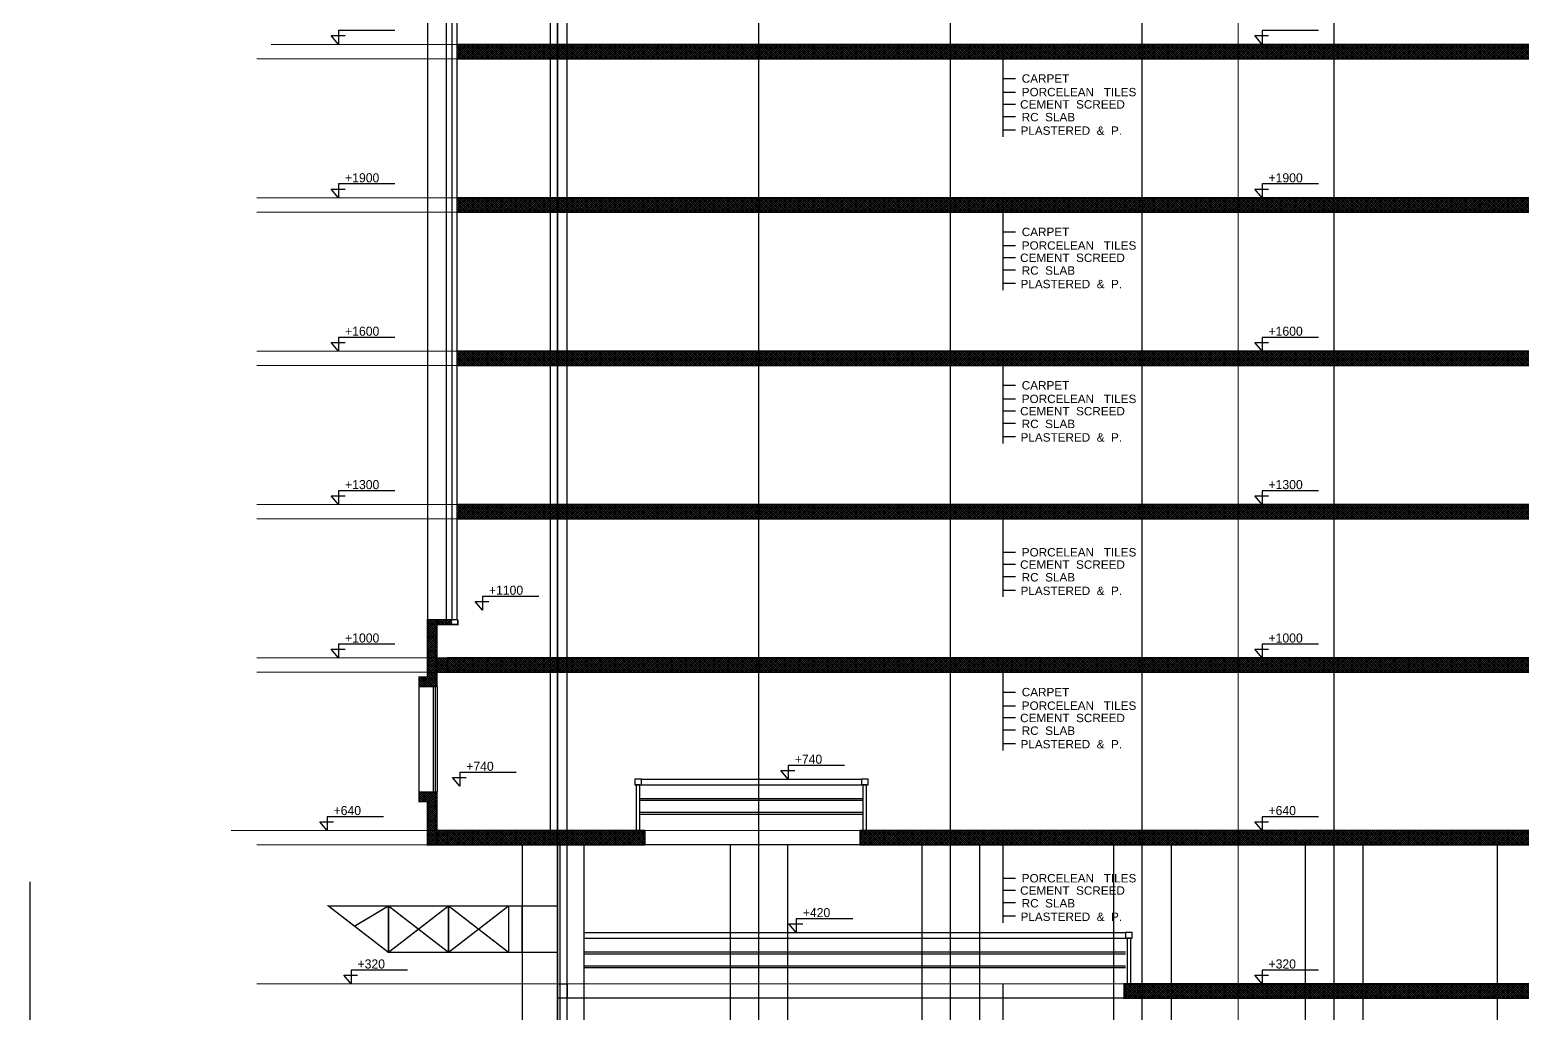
# Model space of a CAD drawing. Extents: x 250879 to 348495, y -51522 to -9360.
# Drawn here: x 279977 to 283091, y -29398 to -27347 of the extents above; entities that cross this region are included whole.
import ezdxf

# ---------------------------------------------------------------- set-up
doc = ezdxf.new("R2010")
doc.units = 0
for name, color, linetype in [('AXIS', 1, 'CONTINUOUS'), ('CURTAIN', 150, 'CONTINUOUS'), ('DIM', 3, 'CONTINUOUS'), ('DOOR', 4, 'CONTINUOUS'), ('HATCH', 8, 'CONTINUOUS'), ('TEXT', 3, 'CONTINUOUS'), ('WALL', 7, 'CONTINUOUS')]:
    doc.layers.add(name, color=color, linetype=linetype)
doc.layers.add('VIS', color=8, linetype='CONTINUOUS', lineweight=18)
doc.styles.get("Standard").update_dxf_attribs({"font": 'sanss___.ttf', "height": 15})

# ---------------------------------------------------------------- blocks, each defined once
blk = doc.blocks.new('LIME')
at = {"layer": 'DOOR'}
for p, q in [((244475.4, -28849), (244460, -28830.9)), ((244460, -28830.9), (244489, -28830.9)), ((244593, -28820.3), (244475.4, -28820.3)), ((244475.4, -28820.3), (244475.4, -28849))]:
    blk.add_line(p, q, dxfattribs=at)

msp = doc.modelspace()

# ---------------------------------------------------------------- hatches: boundary and pattern name
at = {"layer": 'AXIS'}
h = msp.add_hatch(dxfattribs=at)
h.set_pattern_fill('ANSI37', color=256, style=0)
h.set_pattern_definition([(45, (10887.426, -960), (-2.24506403, 2.24506403), []), (135, (10887.426, -960), (-2.24506403, -2.24506403), [])])
h.paths.add_polyline_path([(280867.67941, -27377.00774), (280867.67941, -27407.00774), (283913.00858, -27407.00774), (283913.00858, -27377.00774)])
h = msp.add_hatch(dxfattribs=at)
h.set_pattern_fill('ANSI37', color=256, style=0)
h.set_pattern_definition([(45, (10887.426, -1280), (-2.24506403, 2.24506403), []), (135, (10887.426, -1280), (-2.24506403, -2.24506403), [])])
h.paths.add_polyline_path([(280867.67941, -27697.00774), (280867.67941, -27727.00774), (283913.00858, -27727.00774), (283913.00858, -27697.00774)])
h = msp.add_hatch(dxfattribs=at)
h.set_pattern_fill('ANSI37', color=256, style=0)
h.set_pattern_definition([(45, (10887.426, -1600), (-2.24506403, 2.24506403), []), (135, (10887.426, -1600), (-2.24506403, -2.24506403), [])])
h.paths.add_polyline_path([(280867.67941, -28017.00774), (280867.67941, -28047.00774), (283913.00858, -28047.00774), (283913.00858, -28017.00774)])
h = msp.add_hatch(dxfattribs=at)
h.set_pattern_fill('ANSI37', color=256, style=0)
h.set_pattern_definition([(45, (10887.426, -1920), (-2.24506403, 2.24506403), []), (135, (10887.426, -1920), (-2.24506403, -2.24506403), [])])
h.paths.add_polyline_path([(280867.67941, -28337.00774), (280867.67941, -28367.00774), (283913.00858, -28367.00774), (283913.00858, -28337.00774)])
h = msp.add_hatch(dxfattribs=at)
h.set_pattern_fill('ANSI37', color=256, style=0)
h.paths.add_polyline_path([(280857.45164, -28577.00774), (280826.33788, -28577.00774), (280826.33788, -28587.22047), (280857.45164, -28587.22047)])
h.paths.add_polyline_path([(280826.33788, -28577.00774), (280806.33788, -28577.00774), (280806.33788, -28657.00774), (280826.33788, -28657.00774)])
h.paths.add_polyline_path([(280826.33788, -28657.00774), (280806.33788, -28657.00774), (280806.33788, -28687.00774), (280826.32074, -28687.00774)])
h.paths.add_polyline_path([(280826.33788, -28687.00774), (280826.32074, -28687.00774), (280806.33788, -28687.00774), (280806.33788, -28697.00774), (280788.51371, -28697.00774), (280788.51371, -28717.00774), (280826.33788, -28717.00774), (280826.33788, -28697.00774)])
h.paths.add_polyline_path([(280847.39648, -28657.00774), (280826.33788, -28657.00774), (280826.33788, -28687.00774), (280847.39648, -28687.00774)])
h = msp.add_hatch(dxfattribs=at)
h.set_pattern_fill('ANSI37', color=256, style=0)
h.set_pattern_definition([(45, (10887.426, -2240), (-2.24506403, 2.24506403), []), (135, (10887.426, -2240), (-2.24506403, -2.24506403), [])])
h.paths.add_polyline_path([(283913.00858, -28657.00774), (280847.67941, -28657.00774), (280847.67941, -28687.00774), (283913.00858, -28687.00774)])
h = msp.add_hatch(dxfattribs=at)
h.set_pattern_fill('ANSI37', color=256, style=0)
h.paths.add_polyline_path([(280847.67941, -29017.00774), (280826.33788, -29017.00774), (280826.33788, -29047.00774), (280847.67941, -29047.00774)])
h.paths.add_polyline_path([(280826.33788, -29017.00774), (280806.33788, -29017.00774), (280806.33788, -29047.00774), (280826.33788, -29047.00774)])
h.paths.add_polyline_path([(280826.33788, -28957.00774), (280826.33788, -28937.00774), (280788.51371, -28937.00774), (280788.51371, -28957.00774), (280806.33788, -28957.00774), (280806.33788, -29017.00774), (280826.33788, -29017.00774)])
h = msp.add_hatch(dxfattribs=at)
h.set_pattern_fill('ANSI37', color=256, style=0)
h.set_pattern_definition([(45, (10887.426, -2600), (-2.24506403, 2.24506403), []), (135, (10887.426, -2600), (-2.24506403, -2.24506403), [])])
h.paths.add_polyline_path([(281708.73565, -29017.00774), (281708.73565, -29047.00774), (283913.00858, -29047.00774), (283913.00858, -29017.00774)])
h.paths.add_polyline_path([(281260.08894, -29047.00774), (281260.08894, -29017.00774), (280847.67941, -29017.00774), (280847.67941, -29047.00774)])
h = msp.add_hatch(dxfattribs=at)
h.set_pattern_fill('ANSI37', color=256, style=0)
h.set_pattern_definition([(45, (10887.426, -2920), (-2.24506403, 2.24506403), []), (135, (10887.426, -2920), (-2.24506403, -2.24506403), [])])
h.paths.add_polyline_path([(282259.9502, -29337.00774), (282259.9502, -29367.00774), (283913.00858, -29367.00774), (283913.00858, -29337.00774)])

# ---------------------------------------------------------------- linework, layer by layer
for p, q in [((281097.67941, -30425.43117), (281097.67941, -25587.93013)), ((281497.844, -30425.43117), (281497.844, -25587.93013)), ((281898.00858, -30425.43117), (281898.00858, -25587.93013)), ((282298.00858, -30425.43117), (282298.00858, -25587.93013)), ((282698.00858, -30425.43117), (282698.00858, -25587.93013))]:
    msp.add_line(p, q, dxfattribs=at)
at = {"layer": 'CURTAIN', "linetype": 'Continuous'}
for p, q in [((280806.33788, -26447.00774), (280806.33788, -28577.00774)), ((280788.51371, -28717.00774), (280788.51371, -28937.00774)), ((280818.33788, -28717.00774), (280818.33788, -28937.00774)), ((280826.33788, -28717.00774), (280826.33788, -28937.00774)), ((281252.86792, -28909.89803), (281711.68815, -28909.89803)), ((281252.86792, -28921.51705), (281711.68815, -28921.51705)), ((281249.65654, -28950.31261), (281714.89953, -28950.31261)), ((281249.65654, -28954.08363), (281714.89953, -28954.08363)), ((281249.65654, -28979.10818), (281714.89953, -28979.10818)), ((281249.65654, -28982.8792), (281714.89953, -28982.8792)), ((281437.844, -29047.00774), (281437.844, -29657.00774)), ((281557.844, -29047.00774), (281557.844, -29657.00774)), ((281838.00858, -29047.00774), (281838.00858, -29657.00774)), ((281958.00858, -29047.00774), (281958.00858, -29657.00774)), ((282238.17317, -29047.00774), (282238.17317, -29657.00774)), ((282238.17317, -29047.00774), (282238.17317, -29657.00774)), ((282358.00858, -29047.00774), (282358.00858, -29657.00774)), ((282638.00858, -29047.00774), (282638.00858, -29657.00774)), ((282758.00858, -29047.00774), (282758.00858, -29657.00774)), ((283038.17317, -29047.00774), (283038.17317, -29657.00774)), ((281133.39479, -29229.89803), (282262.9027, -29229.89803)), ((281133.39479, -29241.51705), (282262.9027, -29241.51705)), ((281133.39479, -29270.31261), (282262.9027, -29270.31261)), ((281133.39479, -29274.08363), (282262.9027, -29274.08363)), ((281133.39479, -29299.10818), (282262.9027, -29299.10818)), ((281133.39479, -29302.8792), (282262.9027, -29302.8792)), ((282259.9502, -29367.00774), (281077.67941, -29367.00774))]:
    msp.add_line(p, q, dxfattribs=at)
msp.add_lwpolyline([(280846.33788, -28587.22047), (280846.33788, -26447.00774), (280867.67941, -26447.00774), (280867.67941, -28577.00774)], dxfattribs=at)
for points in [[(281241.98331, -29017.00774), (281249.65654, -29017.00774), (281249.65654, -28921.51705), (281241.98331, -28921.51705)], [(281714.89953, -29017.00774), (281722.57276, -29017.00774), (281722.57276, -28921.51705), (281714.89953, -28921.51705)], [(281133.39479, -29047.00774), (281003.83586, -29047.00774), (281003.83586, -29657.00774), (281133.39479, -29657.00774)], [(282266.11408, -29337.00774), (282273.78731, -29337.00774), (282273.78731, -29241.51705), (282266.11408, -29241.51705)]]:
    msp.add_lwpolyline(points, close=True, dxfattribs=at)
at = {"layer": 'DIM', "ltscale": 3}
for p, q in [((282007.56088, -27569.89149), (282007.56088, -27377.00774)), ((282033.15038, -27449.00848), (282007.56088, -27449.00848)), ((282033.15038, -27449.00848), (282007.56088, -27449.00848)), ((282033.15038, -27477.32265), (282007.56088, -27477.32265)), ((282033.15038, -27502.23377), (282007.56088, -27502.23377)), ((282033.15038, -27528.03481), (282007.56088, -27528.03481)), ((282033.15038, -27556.05984), (282007.56088, -27556.05984)), ((282007.56088, -27889.89149), (282007.56088, -27697.00774)), ((282033.15038, -27769.00848), (282007.56088, -27769.00848)), ((282033.15038, -27769.00848), (282007.56088, -27769.00848)), ((282033.15038, -27769.00848), (282007.56088, -27769.00848)), ((282033.15038, -27797.32265), (282007.56088, -27797.32265)), ((282033.15038, -27822.23377), (282007.56088, -27822.23377)), ((282033.15038, -27848.03481), (282007.56088, -27848.03481)), ((282033.15038, -27876.05984), (282007.56088, -27876.05984)), ((282007.56088, -28209.89149), (282007.56088, -28017.00774)), ((282033.15038, -28089.00848), (282007.56088, -28089.00848)), ((282033.15038, -28089.00848), (282007.56088, -28089.00848)), ((282033.15038, -28089.00848), (282007.56088, -28089.00848)), ((282033.15038, -28117.32265), (282007.56088, -28117.32265)), ((282033.15038, -28142.23377), (282007.56088, -28142.23377)), ((282033.15038, -28168.03481), (282007.56088, -28168.03481)), ((282033.15038, -28196.05984), (282007.56088, -28196.05984)), ((282007.56088, -28529.89149), (282007.56088, -28337.00774)), ((282033.15038, -28437.32265), (282007.56088, -28437.32265)), ((282033.15038, -28462.23377), (282007.56088, -28462.23377)), ((282033.15038, -28488.03481), (282007.56088, -28488.03481)), ((282033.15038, -28516.05984), (282007.56088, -28516.05984)), ((282007.56088, -28849.89149), (282007.56088, -28657.00774)), ((282033.15038, -28729.00848), (282007.56088, -28729.00848)), ((282033.15038, -28729.00848), (282007.56088, -28729.00848)), ((282033.15038, -28757.32265), (282007.56088, -28757.32265)), ((282033.15038, -28782.23377), (282007.56088, -28782.23377)), ((282033.15038, -28808.03481), (282007.56088, -28808.03481)), ((282033.15038, -28836.05984), (282007.56088, -28836.05984)), ((282007.56088, -29209.89149), (282007.56088, -29017.00774)), ((282033.15038, -29117.32265), (282007.56088, -29117.32265)), ((282033.15038, -29142.23377), (282007.56088, -29142.23377)), ((282033.15038, -29168.03481), (282007.56088, -29168.03481)), ((282033.15038, -29196.05984), (282007.56088, -29196.05984)), ((282007.56088, -29529.89149), (282007.56088, -29337.00774))]:
    msp.add_line(p, q, dxfattribs=at)
at = {"layer": 'HATCH', "linetype": 'Continuous'}
msp.add_line((279976.56503, -29123.99856), (279976.56503, -30718.49842), dxfattribs=at)
at = {"layer": 'VIS', "ltscale": 0.0001}
for p, q in [((282497.92629, -30297.00774), (282497.92629, -25177.65006)), ((284726.09787, -27377.00774), (280480.44451, -27377.00774)), ((280450.27447, -27407.00774), (284677.86859, -27407.00774)), ((280450.27447, -27697.00774), (284658.39662, -27697.00774)), ((280450.27447, -27697.00774), (284658.39662, -27697.00774)), ((280450.27447, -27727.00774), (284677.86859, -27727.00774)), ((280450.27447, -28017.00774), (284658.39662, -28017.00774)), ((280450.27447, -28047.00774), (284677.86859, -28047.00774)), ((280450.27447, -28337.00774), (284658.39662, -28337.00774)), ((280450.27447, -28367.00774), (284677.86859, -28367.00774)), ((280450.27447, -28657.00774), (284658.39662, -28657.00774)), ((280450.27447, -28687.00774), (284677.86859, -28687.00774)), ((280396.40571, -29017.00774), (284658.39662, -29017.00774)), ((280450.27447, -29047.00774), (284677.86859, -29047.00774)), ((280450.27447, -29337.00774), (284658.39662, -29337.00774)), ((282259.9502, -29367.00774), (284677.86859, -29367.00774))]:
    msp.add_line(p, q, dxfattribs=at)
at = {"layer": 'WALL', "linetype": 'Continuous'}
for p, q in [((280857.00864, -26447.00774), (280857.00864, -28577.00774)), ((280822.33788, -28717.00774), (280822.33788, -28937.00774))]:
    msp.add_line(p, q, dxfattribs=at)
for points in [[(281260.08894, -29047.00774), (281062.67941, -29047.00774), (281062.67941, -26737.00774)], [(283913.00858, -26737.00774), (283913.00858, -29047.00774), (281077.67941, -29047.00774), (281077.67941, -26737.00774)], [(283898.00858, -26737.00774), (283898.00858, -29047.00774), (281708.73565, -29047.00774)], [(283913.00858, -27057.00774), (283913.00858, -29367.00774), (282259.9502, -29367.00774)], [(283898.00858, -27057.00774), (283898.00858, -29367.00774), (282259.9502, -29367.00774)], [(283913.00858, -27377.00774), (283913.00858, -29687.00774), (281077.67941, -29687.00774), (281077.67941, -27377.00774)], [(281260.08894, -29017.00774), (280847.67941, -29017.00774), (280847.67941, -29047.00774), (281260.08894, -29047.00774)], [(281708.73565, -29047.00774), (283913.00858, -29047.00774), (283913.00858, -29017.00774), (281708.73565, -29017.00774)]]:
    msp.add_lwpolyline(points, dxfattribs=at)
at = {"layer": 'WALL', "linetype": 'Continuous', "const_width": 3}
for points in [[(281077.67941, -29017.00774), (281077.67941, -26737.00774)], [(283913.00858, -26737.00774), (283913.00858, -29047.00774), (281708.73565, -29047.00774)], [(283898.00858, -26737.00774), (283898.00858, -29047.00774), (281708.73565, -29047.00774)], [(282482.92629, -29047.00774), (283898.00858, -29047.00774), (283898.00858, -26737.00774)], [(282497.92629, -29047.00774), (283913.00858, -29047.00774), (283913.00858, -26737.00774)], [(283913.00858, -27057.00774), (283913.00858, -29367.00774), (282259.9502, -29367.00774)], [(283898.00858, -27057.00774), (283898.00858, -29367.00774), (282259.9502, -29367.00774)], [(283913.00858, -27377.00774), (280867.67941, -27377.00774), (280867.67941, -27407.00774), (283913.00858, -27407.00774), (283913.00858, -27377.00774)], [(283913.00858, -27377.00774), (283913.00858, -29687.00774), (281077.67941, -29687.00774), (281077.67941, -29047.00774)], [(281077.67941, -29017.00774), (281077.67941, -27377.00774)], [(283913.00858, -27697.00774), (280867.67941, -27697.00774), (280867.67941, -27727.00774), (283913.00858, -27727.00774), (283913.00858, -27697.00774)], [(283913.00858, -28017.00774), (280867.67941, -28017.00774), (280867.67941, -28047.00774), (283913.00858, -28047.00774), (283913.00858, -28017.00774)], [(283913.00858, -28337.00774), (280867.67941, -28337.00774), (280867.67941, -28367.00774), (283913.00858, -28367.00774), (283913.00858, -28337.00774)], [(280826.33788, -28577.00774), (280806.33788, -28577.00774), (280806.33788, -28697.00774), (280788.51371, -28697.00774), (280788.51371, -28717.00774), (280826.33788, -28717.00774), (280826.33788, -28697.00774), (280826.33788, -28687.00774), (280826.33788, -28687.00774), (280826.33788, -28577.00774)], [(280826.33788, -28577.00774), (280806.33788, -28577.00774), (280806.33788, -28697.00774)], [(280806.33788, -28577.00774), (280869.61408, -28577.00774)], [(280826.33788, -28717.00774), (280826.33788, -28577.00774)], [(280869.61408, -28577.00774), (280869.61408, -28587.22047), (280826.33788, -28587.22047)], [(283913.00858, -28657.00774), (280826.33788, -28657.00774), (280826.32074, -28687.00774), (283913.00858, -28687.00774), (283913.00858, -28657.00774)], [(280847.67941, -29047.00774), (280806.33788, -29047.00774), (280806.33788, -28957.00774), (280788.51371, -28957.00774), (280788.51371, -28937.00774), (280826.33788, -28937.00774), (280826.33788, -28957.00774), (280826.33788, -29017.00774), (280847.67941, -29017.00774), (280847.67941, -29047.00774)], [(280806.33788, -28957.00774), (280806.33788, -29047.00774), (280826.33788, -29047.00774), (280826.33788, -28937.00774)], [(280826.33788, -29017.00774), (280826.33788, -28937.00774)], [(281260.08894, -29017.00774), (280847.67941, -29017.00774), (280847.67941, -29047.00774), (281260.08894, -29047.00774)], [(281260.08894, -29047.00774), (281260.08894, -29017.00774)], [(283913.00858, -29017.00774), (281708.73565, -29017.00774)], [(281708.73565, -29047.00774), (281708.73565, -29017.00774)], [(281708.73565, -29047.00774), (283913.00858, -29047.00774), (283913.00858, -29017.00774)], [(280941.45147, -29047.00774), (280847.67941, -29047.00774)], [(281260.08894, -29047.00774), (281077.67941, -29047.00774)], [(281082.67941, -29047.00774), (281082.67941, -29687.00774)], [(283913.00858, -29337.00774), (282259.9502, -29337.00774), (282259.9502, -29367.00774), (283913.00858, -29367.00774), (283913.00858, -29337.00774)]]:
    msp.add_lwpolyline(points, dxfattribs=at)
at = {"layer": 'WALL', "linetype": 'Continuous'}
for points in [[(283913.00858, -27377.00774), (280867.67941, -27377.00774), (280867.67941, -27407.00774), (283913.00858, -27407.00774)], [(283913.00858, -27697.00774), (280867.67941, -27697.00774), (280867.67941, -27727.00774), (283913.00858, -27727.00774)], [(283913.00858, -28017.00774), (280867.67941, -28017.00774), (280867.67941, -28047.00774), (283913.00858, -28047.00774)], [(283913.00858, -28337.00774), (280867.67941, -28337.00774), (280867.67941, -28367.00774), (283913.00858, -28367.00774)], [(283924.31211, -28657.00774), (280847.39648, -28657.00774), (280847.39648, -28687.00774), (283924.31211, -28687.00774)], [(281238.77193, -28921.51705), (281252.86792, -28921.51705), (281252.86792, -28909.89803), (281238.77193, -28909.89803)], [(281711.68815, -28921.51705), (281725.78414, -28921.51705), (281725.78414, -28909.89803), (281711.68815, -28909.89803)], [(282262.9027, -29241.51705), (282276.99869, -29241.51705), (282276.99869, -29229.89803), (282262.9027, -29229.89803)], [(281077.67941, -29337.00774), (281097.67941, -29337.00774), (281097.67941, -29367.00774), (281077.67941, -29367.00774)], [(283913.00858, -29337.00774), (282259.9502, -29337.00774), (282259.9502, -29367.00774), (283913.00858, -29367.00774)]]:
    msp.add_lwpolyline(points, close=True, dxfattribs=at)
at = {"layer": 'WALL', "color": 30, "linetype": 'Continuous', "const_width": 3}
for points in [[(280724.88173, -29174.46094), (280599.52501, -29174.46094), (280724.88173, -29271.27457)], [(280654.17621, -29216.66834), (280724.88173, -29174.46094)], [(281077.67941, -29174.46094), (280724.88173, -29174.46094), (280724.88173, -29241.27457), (280724.88173, -29271.27457), (281077.67941, -29271.27457)], [(280724.88173, -29174.46094), (280850.23845, -29174.46094), (280724.88173, -29271.27457)], [(280724.88173, -29271.27457), (280850.23845, -29271.27457), (280724.88173, -29174.46094)], [(280975.59517, -29174.46094), (280850.23845, -29174.46094), (280975.59517, -29271.27457)], [(280975.59517, -29271.27457), (280850.23845, -29271.27457), (280975.59517, -29174.46094)], [(280850.23845, -29174.46094), (280850.23845, -29271.27457)], [(280975.59517, -29174.46094), (280975.59517, -29271.27457)], [(281003.83586, -29174.46094), (281003.83586, -29271.27457)]]:
    msp.add_lwpolyline(points, dxfattribs=at)

# ---------------------------------------------------------------- block references
at = {"layer": 'WALL', "linetype": 'Continuous'}
for p in [(36145.49529, 1472.02415), (38072.4287, 1472.02415), (36145.49529, 1152.02415), (38072.4287, 1152.02415), (36145.49529, 832.02415), (38072.4287, 832.02415), (36145.49529, 512.02415), (38072.4287, 512.02415), (36445.61208, 291.72435), (36145.49529, 192.02415), (38072.4287, 192.02415), (36398.34043, -75.64084), (37083.80669, -60.86613), (36121.5216, -167.97585), (38072.4287, -167.97585), (37100.60287, -380.86613), (36171.48981, -487.97585), (38072.4287, -487.97585)]:
    msp.add_blockref('LIME', p, dxfattribs=at)

# ---------------------------------------------------------------- texts
at = {"layer": 'TEXT', "char_height": 17.5, "width": 470.1872, "attachment_point": 1}
for s, insert in [('CARPET', (282046.42191, -27439.56013)), ('CEMENT  SCREED', (282042.94297, -27493.52609)), ('PORCELEAN   TILES', (282046.42191, -27467.8743)), ('RC  SLAB', (282046.33667, -27520.05045)), ('PLASTERED  &  P.', (282043.86924, -27548.26992)), ('CARPET', (282046.42191, -27759.56013)), ('PORCELEAN   TILES', (282046.42191, -27787.8743)), ('CEMENT  SCREED', (282042.94297, -27813.52609)), ('PLASTERED  &  P.', (282043.86924, -27868.26992)), ('RC  SLAB', (282046.33667, -27840.05045)), ('CARPET', (282046.42191, -28079.56013)), ('PORCELEAN   TILES', (282046.42191, -28107.8743)), ('CEMENT  SCREED', (282042.94297, -28133.52609)), ('RC  SLAB', (282046.33667, -28160.05045)), ('PLASTERED  &  P.', (282043.86924, -28188.26992)), ('PORCELEAN   TILES', (282046.42191, -28427.8743)), ('CEMENT  SCREED', (282042.94297, -28453.52609)), ('RC  SLAB', (282046.33667, -28480.05045)), ('PLASTERED  &  P.', (282043.86924, -28508.26992)), ('CARPET', (282046.42191, -28719.56013)), ('CEMENT  SCREED', (282042.94297, -28773.52609)), ('PORCELEAN   TILES', (282046.42191, -28747.8743)), ('RC  SLAB', (282046.33667, -28800.05045)), ('PLASTERED  &  P.', (282043.86924, -28828.26992)), ('PORCELEAN   TILES', (282046.42191, -29107.8743)), ('CEMENT  SCREED', (282042.94297, -29133.52609)), ('RC  SLAB', (282046.33667, -29160.05045)), ('PLASTERED  &  P.', (282043.86924, -29188.26992))]:
    msp.add_mtext(s, dxfattribs=dict(at, insert=insert))
at = {"layer": 'TEXT', "char_height": 19.008, "width": 1279.0191168, "attachment_point": 1, "rotation": 359.87305455}
for s, insert in [('{\\fStylus BT|b0|i0|c0|p34;+1900}', (280634.43378, -27645.83962)), ('{\\fStylus BT|b0|i0|c0|p34;+1900}', (282561.36719, -27645.83962)), ('{\\fStylus BT|b0|i0|c0|p34;+1600}', (280634.43378, -27965.83962)), ('{\\fStylus BT|b0|i0|c0|p34;+1600}', (282561.36719, -27965.83962)), ('{\\fStylus BT|b0|i0|c0|p34;+1300}', (280634.43378, -28285.83962)), ('{\\fStylus BT|b0|i0|c0|p34;+1300}', (282561.36719, -28285.83962)), ('{\\fStylus BT|b0|i0|c0|p34;+1100}', (280934.55057, -28506.13942)), ('{\\fStylus BT|b0|i0|c0|p34;+1000}', (280634.43378, -28605.83962)), ('{\\fStylus BT|b0|i0|c0|p34;+1000}', (282561.36719, -28605.83962)), ('{\\fStylus BT|b0|i0|c0|p34;+740}', (281572.74518, -28858.7299)), ('{\\fStylus BT|b0|i0|c0|p34;+740}', (280887.27892, -28873.50461)), ('{\\fStylus BT|b0|i0|c0|p34;+640}', (280610.4601, -28965.83962)), ('{\\fStylus BT|b0|i0|c0|p34;+640}', (282561.36719, -28965.83962)), ('{\\fStylus BT|b0|i0|c0|p34;+420}', (281589.54136, -29178.7299)), ('{\\fStylus BT|b0|i0|c0|p34;+320}', (280660.4283, -29285.83962)), ('{\\fStylus BT|b0|i0|c0|p34;+320}', (282561.36719, -29285.83962))]:
    msp.add_mtext(s, dxfattribs=dict(at, insert=insert))

doc.saveas('drawing.dxf')
